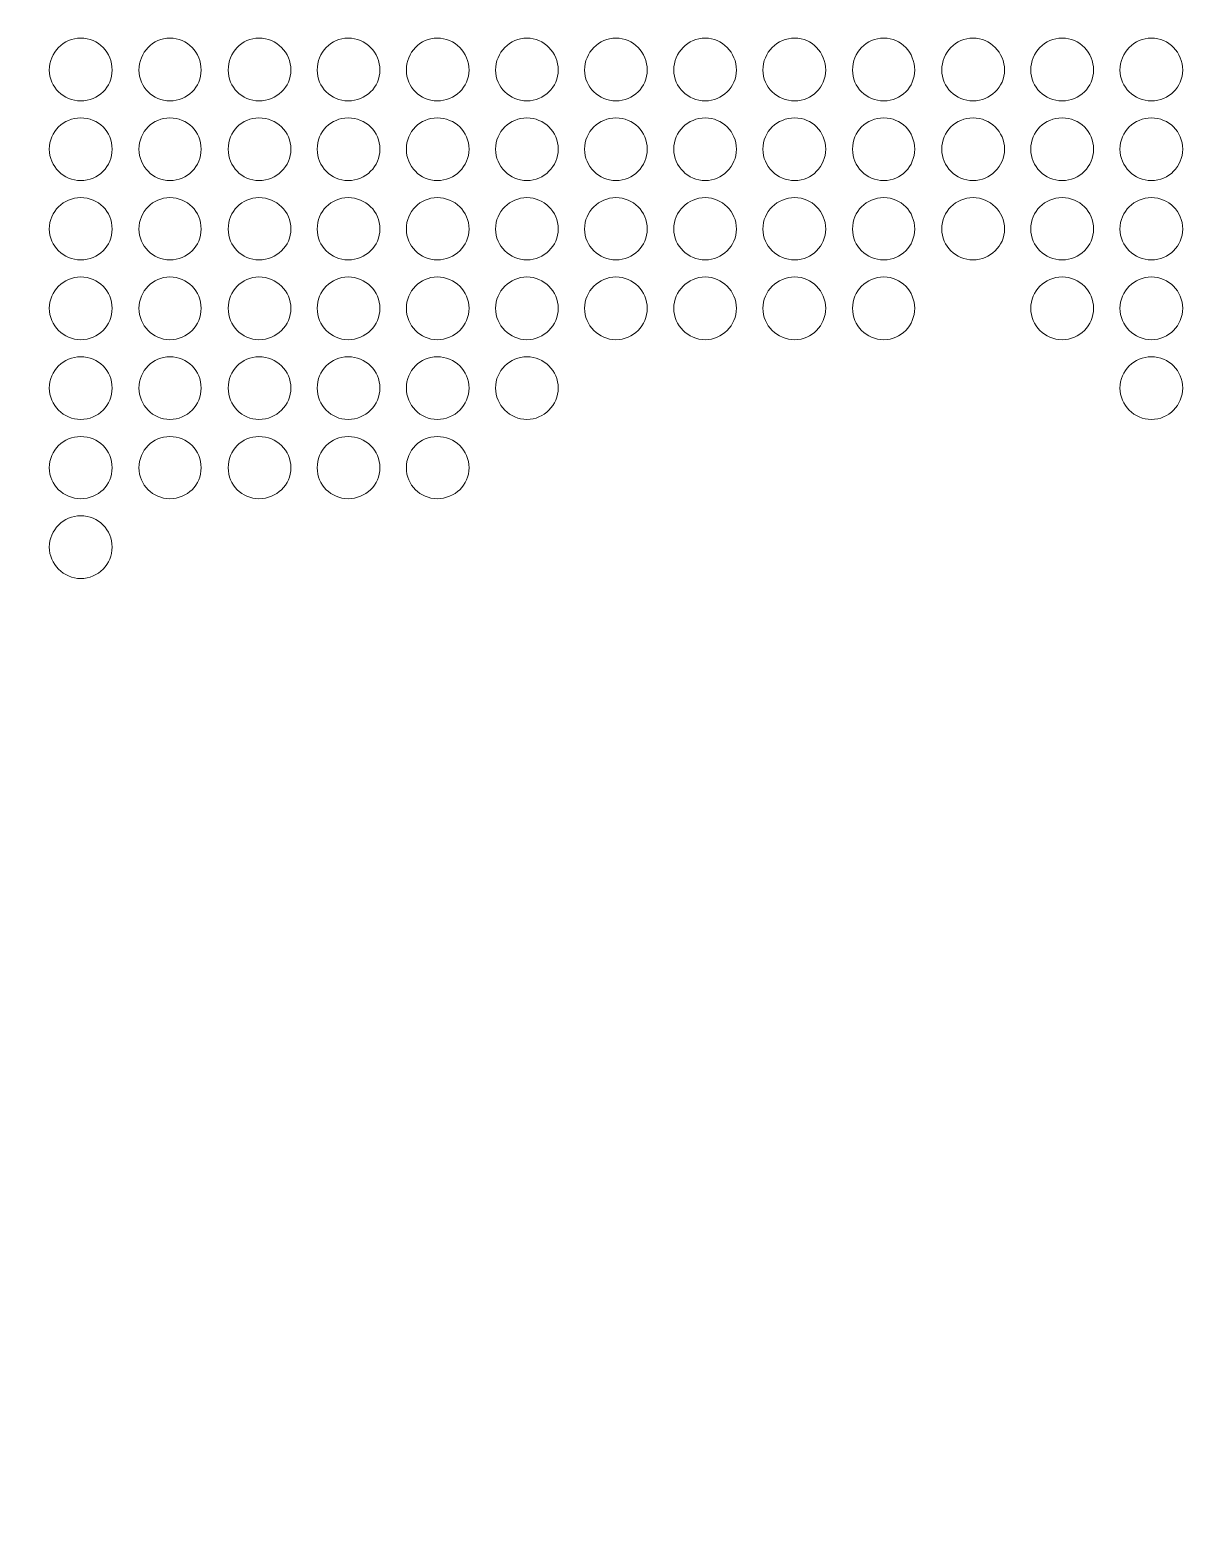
# Model space of a CAD drawing. Header units: inches. Extents: x 243 to 900, y -519 to -86.
# Drawn here: x 773.12 to 805.47, y -433.36 to -391.92 of the extents above; entities that cross this region are included whole.
import ezdxf

# ---------------------------------------------------------------- set-up
doc = ezdxf.new("R2010")
doc.units = ezdxf.units.IN
doc.header["$MEASUREMENT"] = 0
doc.layers.add('Layer 1', color=7, linetype='Continuous')

# ---------------------------------------------------------------- blocks, each defined once
blk = doc.blocks.new('block 3')
at = {"layer": 'Layer 1', "lineweight": 0}
blk.add_open_spline([(898.138, -484.267), (898.138, -494.991), (889.368, -503.763), (878.645, -503.763), (878.645, -503.763), (266.12, -503.763), (266.12, -503.763), (255.397, -503.763), (246.624, -494.991), (246.624, -484.267), (246.624, -484.267), (246.624, -108.507), (246.624, -108.507), (246.624, -97.783), (255.397, -89.011), (266.12, -89.011), (266.12, -89.011), (878.645, -89.011), (878.645, -89.011), (889.368, -89.011), (898.138, -97.783), (898.138, -108.507), (898.138, -108.507), (898.138, -484.267), (898.138, -484.267)], degree=3, knots=[0, 0, 0, 0, 1, 1, 1, 2, 2, 2, 3, 3, 3, 4, 4, 4, 5, 5, 5, 6, 6, 6, 7, 7, 7, 8, 8, 8, 8], dxfattribs=at)
blk = doc.blocks.new('block 2')
at = {"layer": 'Layer 1'}
blk.add_blockref('block 3', (0, 0), dxfattribs=at)
blk = doc.blocks.new('block 264')
at = {"layer": 'Layer 1', "lineweight": 0}
for points in [[(775.405, -393.036), (775.405, -393.508), (775.025, -393.888), (774.535, -393.888), (774.059, -393.888), (773.663, -393.508), (773.663, -393.036), (773.663, -392.547), (774.059, -392.149), (774.535, -392.149), (775.025, -392.149), (775.405, -392.547), (775.405, -393.036)], [(777.874, -393.036), (777.874, -393.508), (777.497, -393.888), (777.007, -393.888), (776.534, -393.888), (776.151, -393.508), (776.151, -393.036), (776.151, -392.547), (776.534, -392.149), (777.007, -392.149), (777.497, -392.149), (777.874, -392.547), (777.874, -393.036)], [(780.365, -393.036), (780.365, -393.508), (779.966, -393.888), (779.479, -393.888), (779.003, -393.888), (778.625, -393.508), (778.625, -393.036), (778.625, -392.547), (779.003, -392.149), (779.479, -392.149), (779.966, -392.149), (780.365, -392.547), (780.365, -393.036)], [(782.835, -393.036), (782.835, -393.508), (782.438, -393.888), (781.951, -393.888), (781.475, -393.888), (781.095, -393.508), (781.095, -393.036), (781.095, -392.547), (781.475, -392.149), (781.951, -392.149), (782.438, -392.149), (782.835, -392.547), (782.835, -393.036)], [(785.306, -393.036), (785.306, -393.508), (784.91, -393.888), (784.421, -393.888), (783.95, -393.888), (783.567, -393.508), (783.567, -393.036), (783.567, -392.547), (783.95, -392.149), (784.421, -392.149), (784.91, -392.149), (785.306, -392.547), (785.306, -393.036)], [(787.778, -393.036), (787.778, -393.508), (787.382, -393.888), (786.911, -393.888), (786.435, -393.888), (786.041, -393.508), (786.041, -393.036), (786.041, -392.547), (786.435, -392.149), (786.911, -392.149), (787.382, -392.149), (787.778, -392.547), (787.778, -393.036)], [(790.248, -393.036), (790.248, -393.508), (789.854, -393.888), (789.378, -393.888), (788.907, -393.888), (788.508, -393.508), (788.508, -393.036), (788.508, -392.547), (788.907, -392.149), (789.378, -392.149), (789.854, -392.149), (790.248, -392.547), (790.248, -393.036)], [(792.722, -393.036), (792.722, -393.508), (792.326, -393.888), (791.855, -393.888), (791.379, -393.888), (790.985, -393.508), (790.985, -393.036), (790.985, -392.547), (791.379, -392.149), (791.855, -392.149), (792.326, -392.149), (792.722, -392.547), (792.722, -393.036)], [(795.197, -393.036), (795.197, -393.508), (794.814, -393.888), (794.341, -393.888), (793.851, -393.888), (793.455, -393.508), (793.455, -393.036), (793.455, -392.547), (793.851, -392.149), (794.341, -392.149), (794.814, -392.149), (795.197, -392.547), (795.197, -393.036)], [(797.666, -393.036), (797.666, -393.508), (797.286, -393.888), (796.81, -393.888), (796.323, -393.888), (795.942, -393.508), (795.942, -393.036), (795.942, -392.547), (796.323, -392.149), (796.81, -392.149), (797.286, -392.149), (797.666, -392.547), (797.666, -393.036)], [(800.157, -393.036), (800.157, -393.508), (799.758, -393.888), (799.287, -393.888), (798.798, -393.888), (798.417, -393.508), (798.417, -393.036), (798.417, -392.547), (798.798, -392.149), (799.287, -392.149), (799.758, -392.149), (800.157, -392.547), (800.157, -393.036)], [(802.626, -393.036), (802.626, -393.508), (802.243, -393.888), (801.754, -393.888), (801.267, -393.888), (800.887, -393.508), (800.887, -393.036), (800.887, -392.547), (801.267, -392.149), (801.754, -392.149), (802.243, -392.149), (802.626, -392.547), (802.626, -393.036)], [(805.098, -393.036), (805.098, -393.508), (804.715, -393.888), (804.228, -393.888), (803.755, -393.888), (803.359, -393.508), (803.359, -393.036), (803.359, -392.547), (803.755, -392.149), (804.228, -392.149), (804.715, -392.149), (805.098, -392.547), (805.098, -393.036)]]:
    blk.add_open_spline(points, degree=3, knots=[0, 0, 0, 0, 1, 1, 1, 2, 2, 2, 3, 3, 3, 4, 4, 4, 4], dxfattribs=at)
blk = doc.blocks.new('block 265')
at = {"layer": 'Layer 1', "lineweight": 0}
for points in [[(775.405, -395.23), (775.405, -395.703), (775.025, -396.1), (774.535, -396.1), (774.059, -396.1), (773.663, -395.703), (773.663, -395.23), (773.663, -394.742), (774.059, -394.362), (774.535, -394.362), (775.025, -394.362), (775.405, -394.742), (775.405, -395.23)], [(777.874, -395.23), (777.874, -395.703), (777.497, -396.1), (777.007, -396.1), (776.534, -396.1), (776.151, -395.703), (776.151, -395.23), (776.151, -394.742), (776.534, -394.362), (777.007, -394.362), (777.497, -394.362), (777.874, -394.742), (777.874, -395.23)], [(780.365, -395.23), (780.365, -395.703), (779.966, -396.1), (779.479, -396.1), (779.003, -396.1), (778.625, -395.703), (778.625, -395.23), (778.625, -394.742), (779.003, -394.362), (779.479, -394.362), (779.966, -394.362), (780.365, -394.742), (780.365, -395.23)], [(782.835, -395.23), (782.835, -395.703), (782.438, -396.1), (781.951, -396.1), (781.475, -396.1), (781.095, -395.703), (781.095, -395.23), (781.095, -394.742), (781.475, -394.362), (781.951, -394.362), (782.438, -394.362), (782.835, -394.742), (782.835, -395.23)], [(785.306, -395.23), (785.306, -395.703), (784.91, -396.1), (784.421, -396.1), (783.95, -396.1), (783.567, -395.703), (783.567, -395.23), (783.567, -394.742), (783.95, -394.362), (784.421, -394.362), (784.91, -394.362), (785.306, -394.742), (785.306, -395.23)], [(787.778, -395.23), (787.778, -395.703), (787.382, -396.1), (786.911, -396.1), (786.435, -396.1), (786.041, -395.703), (786.041, -395.23), (786.041, -394.742), (786.435, -394.362), (786.911, -394.362), (787.382, -394.362), (787.778, -394.742), (787.778, -395.23)], [(790.248, -395.23), (790.248, -395.703), (789.854, -396.1), (789.378, -396.1), (788.907, -396.1), (788.508, -395.703), (788.508, -395.23), (788.508, -394.742), (788.907, -394.362), (789.378, -394.362), (789.854, -394.362), (790.248, -394.742), (790.248, -395.23)], [(792.722, -395.23), (792.722, -395.703), (792.326, -396.1), (791.855, -396.1), (791.379, -396.1), (790.985, -395.703), (790.985, -395.23), (790.985, -394.742), (791.379, -394.362), (791.855, -394.362), (792.326, -394.362), (792.722, -394.742), (792.722, -395.23)], [(795.197, -395.23), (795.197, -395.703), (794.814, -396.1), (794.341, -396.1), (793.851, -396.1), (793.455, -395.703), (793.455, -395.23), (793.455, -394.742), (793.851, -394.362), (794.341, -394.362), (794.814, -394.362), (795.197, -394.742), (795.197, -395.23)], [(797.666, -395.23), (797.666, -395.703), (797.286, -396.1), (796.81, -396.1), (796.323, -396.1), (795.942, -395.703), (795.942, -395.23), (795.942, -394.742), (796.323, -394.362), (796.81, -394.362), (797.286, -394.362), (797.666, -394.742), (797.666, -395.23)], [(800.157, -395.23), (800.157, -395.703), (799.758, -396.1), (799.287, -396.1), (798.798, -396.1), (798.417, -395.703), (798.417, -395.23), (798.417, -394.742), (798.798, -394.362), (799.287, -394.362), (799.758, -394.362), (800.157, -394.742), (800.157, -395.23)], [(802.626, -395.23), (802.626, -395.703), (802.243, -396.1), (801.754, -396.1), (801.267, -396.1), (800.887, -395.703), (800.887, -395.23), (800.887, -394.742), (801.267, -394.362), (801.754, -394.362), (802.243, -394.362), (802.626, -394.742), (802.626, -395.23)], [(805.098, -395.23), (805.098, -395.703), (804.715, -396.1), (804.228, -396.1), (803.755, -396.1), (803.359, -395.703), (803.359, -395.23), (803.359, -394.742), (803.755, -394.362), (804.228, -394.362), (804.715, -394.362), (805.098, -394.742), (805.098, -395.23)]]:
    blk.add_open_spline(points, degree=3, knots=[0, 0, 0, 0, 1, 1, 1, 2, 2, 2, 3, 3, 3, 4, 4, 4, 4], dxfattribs=at)
blk = doc.blocks.new('block 266')
at = {"layer": 'Layer 1', "lineweight": 0}
for points in [[(775.405, -397.443), (775.405, -397.916), (775.025, -398.298), (774.535, -398.298), (774.059, -398.298), (773.663, -397.916), (773.663, -397.443), (773.663, -396.954), (774.059, -396.573), (774.535, -396.573), (775.025, -396.573), (775.405, -396.954), (775.405, -397.443)], [(777.874, -397.443), (777.874, -397.916), (777.497, -398.298), (777.007, -398.298), (776.534, -398.298), (776.151, -397.916), (776.151, -397.443), (776.151, -396.954), (776.534, -396.573), (777.007, -396.573), (777.497, -396.573), (777.874, -396.954), (777.874, -397.443)], [(780.365, -397.443), (780.365, -397.916), (779.966, -398.298), (779.479, -398.298), (779.003, -398.298), (778.625, -397.916), (778.625, -397.443), (778.625, -396.954), (779.003, -396.573), (779.479, -396.573), (779.966, -396.573), (780.365, -396.954), (780.365, -397.443)], [(782.835, -397.443), (782.835, -397.916), (782.438, -398.298), (781.951, -398.298), (781.475, -398.298), (781.095, -397.916), (781.095, -397.443), (781.095, -396.954), (781.475, -396.573), (781.951, -396.573), (782.438, -396.573), (782.835, -396.954), (782.835, -397.443)], [(785.306, -397.443), (785.306, -397.916), (784.91, -398.298), (784.421, -398.298), (783.95, -398.298), (783.567, -397.916), (783.567, -397.443), (783.567, -396.954), (783.95, -396.573), (784.421, -396.573), (784.91, -396.573), (785.306, -396.954), (785.306, -397.443)], [(787.778, -397.443), (787.778, -397.916), (787.382, -398.298), (786.911, -398.298), (786.435, -398.298), (786.041, -397.916), (786.041, -397.443), (786.041, -396.954), (786.435, -396.573), (786.911, -396.573), (787.382, -396.573), (787.778, -396.954), (787.778, -397.443)], [(790.248, -397.443), (790.248, -397.916), (789.854, -398.298), (789.378, -398.298), (788.907, -398.298), (788.508, -397.916), (788.508, -397.443), (788.508, -396.954), (788.907, -396.573), (789.378, -396.573), (789.854, -396.573), (790.248, -396.954), (790.248, -397.443)], [(792.722, -397.443), (792.722, -397.916), (792.326, -398.298), (791.855, -398.298), (791.379, -398.298), (790.985, -397.916), (790.985, -397.443), (790.985, -396.954), (791.379, -396.573), (791.855, -396.573), (792.326, -396.573), (792.722, -396.954), (792.722, -397.443)], [(795.197, -397.443), (795.197, -397.916), (794.814, -398.298), (794.341, -398.298), (793.851, -398.298), (793.455, -397.916), (793.455, -397.443), (793.455, -396.954), (793.851, -396.573), (794.341, -396.573), (794.814, -396.573), (795.197, -396.954), (795.197, -397.443)], [(797.666, -397.443), (797.666, -397.916), (797.286, -398.298), (796.81, -398.298), (796.323, -398.298), (795.942, -397.916), (795.942, -397.443), (795.942, -396.954), (796.323, -396.573), (796.81, -396.573), (797.286, -396.573), (797.666, -396.954), (797.666, -397.443)], [(800.157, -397.443), (800.157, -397.916), (799.758, -398.298), (799.287, -398.298), (798.798, -398.298), (798.417, -397.916), (798.417, -397.443), (798.417, -396.954), (798.798, -396.573), (799.287, -396.573), (799.758, -396.573), (800.157, -396.954), (800.157, -397.443)], [(802.626, -397.443), (802.626, -397.916), (802.243, -398.298), (801.754, -398.298), (801.267, -398.298), (800.887, -397.916), (800.887, -397.443), (800.887, -396.954), (801.267, -396.573), (801.754, -396.573), (802.243, -396.573), (802.626, -396.954), (802.626, -397.443)], [(805.098, -397.443), (805.098, -397.916), (804.715, -398.298), (804.228, -398.298), (803.755, -398.298), (803.359, -397.916), (803.359, -397.443), (803.359, -396.954), (803.755, -396.573), (804.228, -396.573), (804.715, -396.573), (805.098, -396.954), (805.098, -397.443)]]:
    blk.add_open_spline(points, degree=3, knots=[0, 0, 0, 0, 1, 1, 1, 2, 2, 2, 3, 3, 3, 4, 4, 4, 4], dxfattribs=at)
blk = doc.blocks.new('block 267')
at = {"layer": 'Layer 1', "lineweight": 0}
for points in [[(775.405, -399.641), (775.405, -400.116), (775.025, -400.513), (774.535, -400.513), (774.059, -400.513), (773.663, -400.116), (773.663, -399.641), (773.663, -399.17), (774.059, -398.773), (774.535, -398.773), (775.025, -398.773), (775.405, -399.17), (775.405, -399.641)], [(777.874, -399.641), (777.874, -400.116), (777.497, -400.513), (777.007, -400.513), (776.534, -400.513), (776.151, -400.116), (776.151, -399.641), (776.151, -399.17), (776.534, -398.773), (777.007, -398.773), (777.497, -398.773), (777.874, -399.17), (777.874, -399.641)], [(780.365, -399.641), (780.365, -400.116), (779.966, -400.513), (779.479, -400.513), (779.003, -400.513), (778.625, -400.116), (778.625, -399.641), (778.625, -399.17), (779.003, -398.773), (779.479, -398.773), (779.966, -398.773), (780.365, -399.17), (780.365, -399.641)], [(782.835, -399.641), (782.835, -400.116), (782.438, -400.513), (781.951, -400.513), (781.475, -400.513), (781.095, -400.116), (781.095, -399.641), (781.095, -399.17), (781.475, -398.773), (781.951, -398.773), (782.438, -398.773), (782.835, -399.17), (782.835, -399.641)], [(785.306, -399.641), (785.306, -400.116), (784.91, -400.513), (784.421, -400.513), (783.95, -400.513), (783.567, -400.116), (783.567, -399.641), (783.567, -399.17), (783.95, -398.773), (784.421, -398.773), (784.91, -398.773), (785.306, -399.17), (785.306, -399.641)], [(787.778, -399.641), (787.778, -400.116), (787.382, -400.513), (786.911, -400.513), (786.435, -400.513), (786.041, -400.116), (786.041, -399.641), (786.041, -399.17), (786.435, -398.773), (786.911, -398.773), (787.382, -398.773), (787.778, -399.17), (787.778, -399.641)], [(790.248, -399.641), (790.248, -400.116), (789.854, -400.513), (789.378, -400.513), (788.907, -400.513), (788.508, -400.116), (788.508, -399.641), (788.508, -399.17), (788.907, -398.773), (789.378, -398.773), (789.854, -398.773), (790.248, -399.17), (790.248, -399.641)], [(792.722, -399.641), (792.722, -400.116), (792.326, -400.513), (791.855, -400.513), (791.379, -400.513), (790.985, -400.116), (790.985, -399.641), (790.985, -399.17), (791.379, -398.773), (791.855, -398.773), (792.326, -398.773), (792.722, -399.17), (792.722, -399.641)], [(795.197, -399.641), (795.197, -400.116), (794.814, -400.513), (794.341, -400.513), (793.851, -400.513), (793.455, -400.116), (793.455, -399.641), (793.455, -399.17), (793.851, -398.773), (794.341, -398.773), (794.814, -398.773), (795.197, -399.17), (795.197, -399.641)], [(797.666, -399.641), (797.666, -400.116), (797.286, -400.513), (796.81, -400.513), (796.323, -400.513), (795.942, -400.116), (795.942, -399.641), (795.942, -399.17), (796.323, -398.773), (796.81, -398.773), (797.286, -398.773), (797.666, -399.17), (797.666, -399.641)], [(802.626, -399.641), (802.626, -400.116), (802.243, -400.513), (801.754, -400.513), (801.267, -400.513), (800.887, -400.116), (800.887, -399.641), (800.887, -399.17), (801.267, -398.773), (801.754, -398.773), (802.243, -398.773), (802.626, -399.17), (802.626, -399.641)], [(805.098, -399.641), (805.098, -400.116), (804.715, -400.513), (804.228, -400.513), (803.755, -400.513), (803.359, -400.116), (803.359, -399.641), (803.359, -399.17), (803.755, -398.773), (804.228, -398.773), (804.715, -398.773), (805.098, -399.17), (805.098, -399.641)]]:
    blk.add_open_spline(points, degree=3, knots=[0, 0, 0, 0, 1, 1, 1, 2, 2, 2, 3, 3, 3, 4, 4, 4, 4], dxfattribs=at)
blk = doc.blocks.new('block 268')
at = {"layer": 'Layer 1', "lineweight": 0}
for points in [[(775.405, -401.854), (775.405, -402.326), (775.025, -402.723), (774.535, -402.723), (774.059, -402.723), (773.663, -402.326), (773.663, -401.854), (773.663, -401.365), (774.059, -400.985), (774.535, -400.985), (775.025, -400.985), (775.405, -401.365), (775.405, -401.854)], [(777.874, -401.854), (777.874, -402.326), (777.497, -402.723), (777.007, -402.723), (776.534, -402.723), (776.151, -402.326), (776.151, -401.854), (776.151, -401.365), (776.534, -400.985), (777.007, -400.985), (777.497, -400.985), (777.874, -401.365), (777.874, -401.854)], [(780.365, -401.854), (780.365, -402.326), (779.966, -402.723), (779.479, -402.723), (779.003, -402.723), (778.625, -402.326), (778.625, -401.854), (778.625, -401.365), (779.003, -400.985), (779.479, -400.985), (779.966, -400.985), (780.365, -401.365), (780.365, -401.854)], [(782.835, -401.854), (782.835, -402.326), (782.438, -402.723), (781.951, -402.723), (781.475, -402.723), (781.095, -402.326), (781.095, -401.854), (781.095, -401.365), (781.475, -400.985), (781.951, -400.985), (782.438, -400.985), (782.835, -401.365), (782.835, -401.854)], [(785.306, -401.854), (785.306, -402.326), (784.91, -402.723), (784.421, -402.723), (783.95, -402.723), (783.567, -402.326), (783.567, -401.854), (783.567, -401.365), (783.95, -400.985), (784.421, -400.985), (784.91, -400.985), (785.306, -401.365), (785.306, -401.854)], [(787.778, -401.854), (787.778, -402.326), (787.382, -402.723), (786.911, -402.723), (786.435, -402.723), (786.041, -402.326), (786.041, -401.854), (786.041, -401.365), (786.435, -400.985), (786.911, -400.985), (787.382, -400.985), (787.778, -401.365), (787.778, -401.854)], [(805.098, -401.854), (805.098, -402.326), (804.715, -402.723), (804.228, -402.723), (803.755, -402.723), (803.359, -402.326), (803.359, -401.854), (803.359, -401.365), (803.755, -400.985), (804.228, -400.985), (804.715, -400.985), (805.098, -401.365), (805.098, -401.854)]]:
    blk.add_open_spline(points, degree=3, knots=[0, 0, 0, 0, 1, 1, 1, 2, 2, 2, 3, 3, 3, 4, 4, 4, 4], dxfattribs=at)
blk = doc.blocks.new('block 269')
at = {"layer": 'Layer 1', "lineweight": 0}
for points in [[(775.405, -404.065), (775.405, -404.539), (775.025, -404.921), (774.535, -404.921), (774.059, -404.921), (773.663, -404.539), (773.663, -404.065), (773.663, -403.577), (774.059, -403.197), (774.535, -403.197), (775.025, -403.197), (775.405, -403.577), (775.405, -404.065)], [(777.874, -404.065), (777.874, -404.539), (777.497, -404.921), (777.007, -404.921), (776.534, -404.921), (776.151, -404.539), (776.151, -404.065), (776.151, -403.577), (776.534, -403.197), (777.007, -403.197), (777.497, -403.197), (777.874, -403.577), (777.874, -404.065)], [(780.365, -404.065), (780.365, -404.539), (779.966, -404.921), (779.479, -404.921), (779.003, -404.921), (778.625, -404.539), (778.625, -404.065), (778.625, -403.577), (779.003, -403.197), (779.479, -403.197), (779.966, -403.197), (780.365, -403.577), (780.365, -404.065)], [(782.835, -404.065), (782.835, -404.539), (782.438, -404.921), (781.951, -404.921), (781.475, -404.921), (781.095, -404.539), (781.095, -404.065), (781.095, -403.577), (781.475, -403.197), (781.951, -403.197), (782.438, -403.197), (782.835, -403.577), (782.835, -404.065)], [(785.306, -404.065), (785.306, -404.539), (784.91, -404.921), (784.421, -404.921), (783.95, -404.921), (783.567, -404.539), (783.567, -404.065), (783.567, -403.577), (783.95, -403.197), (784.421, -403.197), (784.91, -403.197), (785.306, -403.577), (785.306, -404.065)]]:
    blk.add_open_spline(points, degree=3, knots=[0, 0, 0, 0, 1, 1, 1, 2, 2, 2, 3, 3, 3, 4, 4, 4, 4], dxfattribs=at)
blk = doc.blocks.new('block 270')
at = {"layer": 'Layer 1', "lineweight": 0}
blk.add_open_spline([(775.405, -406.264), (775.405, -406.735), (775.025, -407.134), (774.535, -407.134), (774.059, -407.134), (773.663, -406.735), (773.663, -406.264), (773.663, -405.791), (774.059, -405.393), (774.535, -405.393), (775.025, -405.393), (775.405, -405.791), (775.405, -406.264)], degree=3, knots=[0, 0, 0, 0, 1, 1, 1, 2, 2, 2, 3, 3, 3, 4, 4, 4, 4], dxfattribs=at)
blk = doc.blocks.new('block 217')
at = {"layer": 'Layer 1'}
for name in ['block 264', 'block 265', 'block 266', 'block 267', 'block 268', 'block 269', 'block 270']:
    blk.add_blockref(name, (0, 0), dxfattribs=at)
blk = doc.blocks.new('block 149')
at = {"layer": 'Layer 1'}
blk.add_blockref('block 217', (0, 0), dxfattribs=at)
blk = doc.blocks.new('block 4')
at = {"layer": 'Layer 1'}
blk.add_blockref('block 149', (0, 0), dxfattribs=at)

msp = doc.modelspace()

# ---------------------------------------------------------------- block references
at = {"layer": 'Layer 1'}
for name in ['block 2', 'block 4']:
    msp.add_blockref(name, (0, 0), dxfattribs=at)

doc.saveas('drawing.dxf')
